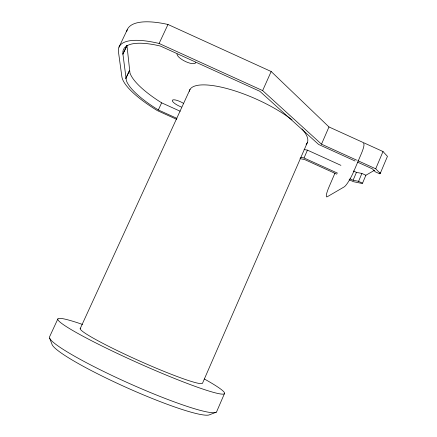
<?xml version="1.0" encoding="UTF-8"?>
<svg xmlns="http://www.w3.org/2000/svg" width="437" height="437" viewBox="0 0 437 437"><rect width="100%" height="100%" fill="white"/><g stroke="black" fill="none" stroke-linecap="round" stroke-linejoin="round"><path stroke-width="0.66" d="M357.548 162.132L372.379 168.868L375.301 171.817L379.611 173.779L380.256 173.423L375.711 168.797L383.003 151.535L328.968 126.949L271.169 71.51L167.988 24.477A83.128 27.302 26 0 0 126.697 31.551M379.611 173.779L380.124 172.56M380.256 173.423L387.45 156.342L383.003 151.535M349.993 178.826L353.101 180.235L358.553 181.339L361.907 173.44L365.889 175.248L374.547 170.25M349.158 179.749L353.484 181.71L361.994 183.453L362.546 183.152L365.889 175.248M353.101 180.235L356.439 172.386L361.907 173.44M334.829 173.418L329.001 187.009A13.296 2.196 -64.3 0 0 327.247 196.759L344.127 186.932A14.639 2.633 -63.9 0 0 353.812 171.337L361.29 153.775A14.672 2.606 -63.6 0 0 363.404 143.527M224.602 393.256L216.834 411.261A91.573 9.991 24.1 0 1 130.679 384.079A91.573 9.991 24.1 0 1 49.55 336.856L57.837 318.972M356.614 160.122L321.506 144.172L328.968 126.949M307.326 142.631L202.533 383.183A66.992 5.413 24.1 0 1 136.907 359.771A66.992 5.413 24.1 0 1 80.566 328.192M300.694 157.304L304.026 157.976L307.435 150.142L340.931 165.35M321.506 144.172L262.637 90.59L271.169 71.51M80.179 328.684L190.046 89.372M158.341 109.955L161.641 102.826L157.844 100.39A70.33 19.933 25.6 0 1 129.947 72.886L126.954 45.464L122.912 54.008L126.348 80.545A70.423 19.102 25.5 0 0 154.523 107.546L158.341 109.955L176.93 118.378M176.553 119.301L157.304 110.583A74.874 20.321 25.5 0 1 121.857 76.65L118.471 51.932A83.369 25.138 25.8 0 1 159.101 43.471L167.988 24.477M125.823 78.316L129.461 70.592M125.845 78.414L129.478 70.69M118.984 47.158L127.243 29.743M122.923 54.122L126.959 45.579M216.189 412.211L209.749 414.675A86.734 10.062 24.1 0 1 128.631 388.498A86.734 10.062 24.1 0 1 52.096 344.58L49.638 338.14M304.092 149.503L307.435 150.142M300.006 158.62L304.644 159.56L336.79 174.139M159.101 43.471L262.637 90.59M357.848 160.679L375.711 168.797M355.079 161.013L318.622 144.45L259.862 91.311L160.395 46.049L155.266 44.929A78.392 23.62 25.8 0 0 122.906 51.61L122.912 54.008M353.336 170.976L356.439 172.386M358.553 181.339L362.546 183.152M304.026 157.976L337.572 173.189M161.641 102.826L180.208 111.244M195.721 62.475A10.335 3.403 26.5 0 1 185.878 61.699A10.335 3.403 26.5 0 1 177.018 53.964M181.508 107.049A8.347 2.234 25.7 0 1 172.386 100.275A8.347 2.234 25.7 0 1 183.567 103.4M189.292 91.36A64.425 18.9 24.1 0 1 228.458 88.962A64.425 18.9 24.1 0 1 292.02 119.88M301.962 128.926A64.425 18.9 24.1 0 1 306.097 144.401M204.385 378.999A91.311 7.407 24.1 0 1 197.092 387.073A91.311 7.407 24.1 0 1 80.61 334.939A91.311 7.407 24.1 0 1 82.462 324.429"/></g></svg>
